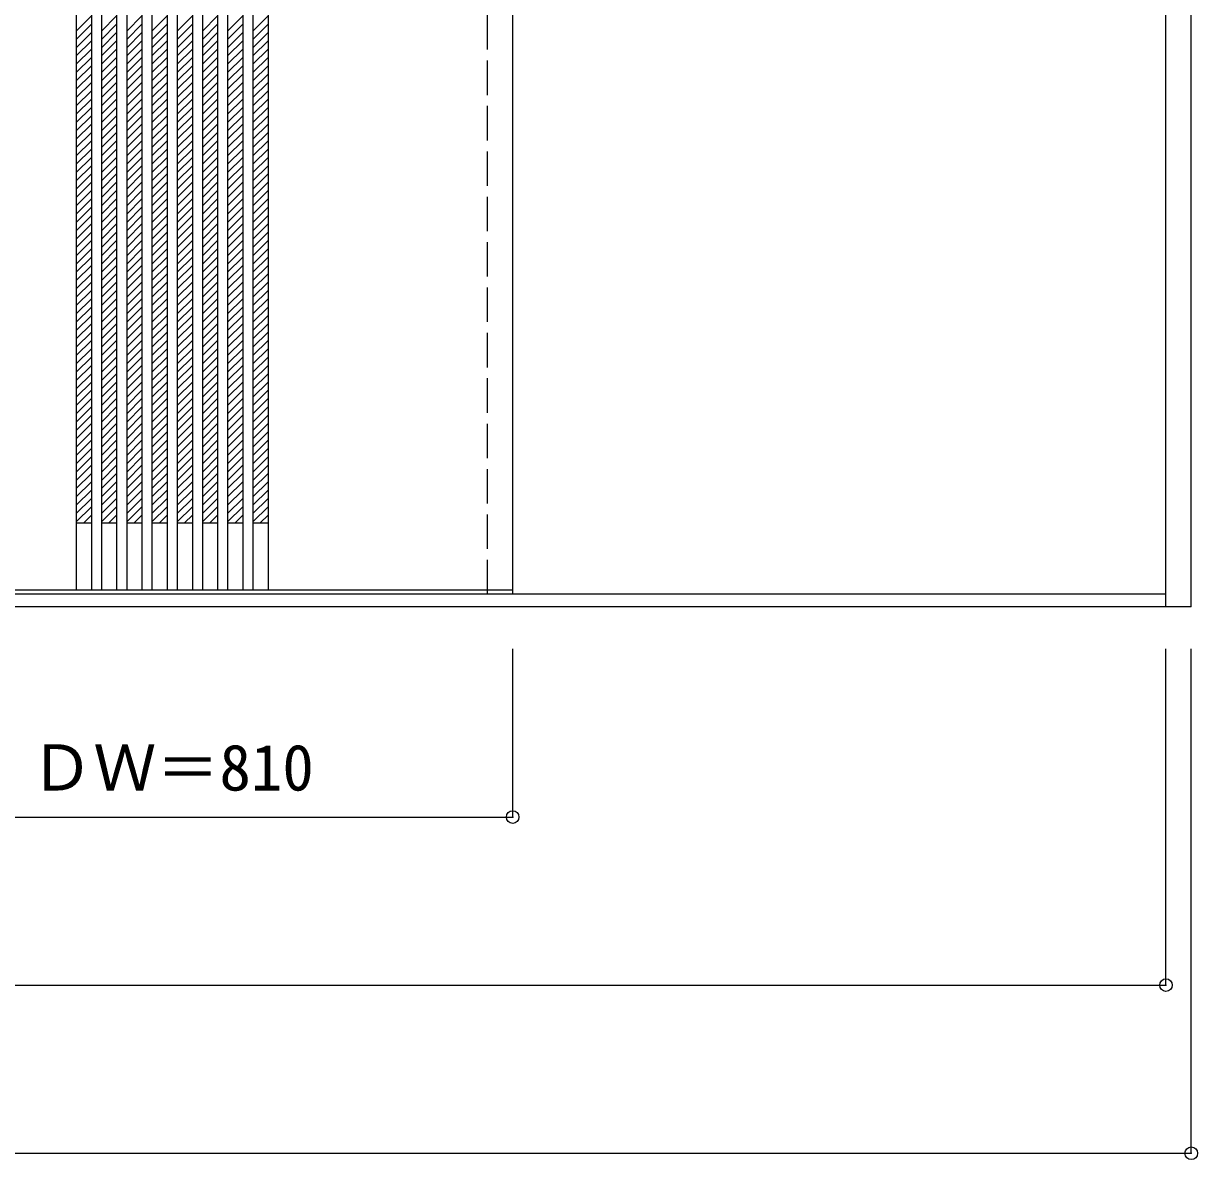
# Model space of a CAD drawing. Units: millimetres, scale not verified. Extents: x -2154 to 1632, y -1664 to 1048.
# Drawn here: x 236 to 1632, y -1664 to -312 of the extents above; entities that cross this region are included whole.
import ezdxf
from ezdxf.enums import TextEntityAlignment as Align

# ---------------------------------------------------------------- set-up
doc = ezdxf.new("R2010")
doc.units = ezdxf.units.MM
doc.header["$LTSCALE"] = 30
doc.header["$PDMODE"] = 32
doc.header["$PDSIZE"] = 15
doc.linetypes.add('DASHED1', pattern=[1.8, 1.2, -0.6])
doc.layers.add('0-0', color=4, linetype='DASHED1')
doc.layers.add('0-1_寸法', color=7, linetype='Continuous')
doc.styles.add('ＭＳ ゴシック', font='')
doc.styles.get('ＭＳ ゴシック').set_extended_font_data('MS Gothic')

msp = doc.modelspace()

# ---------------------------------------------------------------- linework, layer by layer
at = {"layer": '0-0', "color": 3, "linetype": 'Continuous'}
for p, q in [((1594.43, -1006.23), (1594.43, 1040.77)), ((1624.43, -1006.23), (1624.43, 1040.77)), ((298.43, 996.77), (298.43, -986.23)), ((316.43, 996.77), (316.43, -986.23)), ((328.43, 996.77), (328.43, -986.23)), ((346.43, 996.77), (346.43, -986.23)), ((358.43, 996.77), (358.43, -986.23)), ((376.43, 996.77), (376.43, -986.23)), ((388.43, 996.77), (388.43, -986.23)), ((406.43, 996.77), (406.43, -986.23)), ((418.43, 996.77), (418.43, -986.23)), ((436.43, 996.77), (436.43, -986.23)), ((448.43, 996.77), (448.43, -986.23)), ((466.43, 996.77), (466.43, -986.23)), ((478.43, 996.77), (478.43, -986.23)), ((496.43, 996.77), (496.43, -986.23)), ((508.43, 996.77), (508.43, -986.23)), ((526.43, 996.77), (526.43, -986.23)), ((817.43, -986.23), (817.43, 996.77)), ((1594.43, -991.23), (-1579.57, -991.23)), ((817.43, -986.23), (7.43, -986.23)), ((1624.43, -1006.23), (-1609.57, -1006.23))]:
    msp.add_line(p, q, dxfattribs=at)
at = {"layer": '0-0'}
for p, q in [((787.43, -991.23), (787.43, 1004.77)), ((787.43, -986.23), (787.43, 996.77)), ((817.43, -991.23), (817.43, 1004.77)), ((298.43, -321.07), (316.43, -303.07)), ((328.43, -321.07), (346.43, -303.07)), ((358.43, -321.07), (376.43, -303.07)), ((388.43, -321.07), (406.43, -303.07)), ((418.43, -321.07), (436.43, -303.07)), ((448.43, -321.07), (466.43, -303.07)), ((478.43, -321.07), (496.43, -303.07)), ((508.43, -321.07), (526.43, -303.07)), ((298.43, -330.96), (316.43, -312.96)), ((328.43, -330.96), (346.43, -312.96)), ((358.43, -330.96), (376.43, -312.96)), ((388.43, -330.96), (406.43, -312.96)), ((418.43, -330.96), (436.43, -312.96)), ((448.43, -330.96), (466.43, -312.96)), ((478.43, -330.96), (496.43, -312.96)), ((508.43, -330.96), (526.43, -312.96)), ((298.43, -340.86), (316.43, -322.86)), ((298.43, -350.76), (316.43, -332.76)), ((328.43, -340.86), (346.43, -322.86)), ((328.43, -350.76), (346.43, -332.76)), ((358.43, -340.86), (376.43, -322.86)), ((358.43, -350.76), (376.43, -332.76)), ((388.43, -340.86), (406.43, -322.86)), ((388.43, -350.76), (406.43, -332.76)), ((418.43, -340.86), (436.43, -322.86)), ((418.43, -350.76), (436.43, -332.76)), ((448.43, -340.86), (466.43, -322.86)), ((448.43, -350.76), (466.43, -332.76)), ((478.43, -340.86), (496.43, -322.86)), ((478.43, -350.76), (496.43, -332.76)), ((508.43, -340.86), (526.43, -322.86)), ((508.43, -350.76), (526.43, -332.76)), ((298.43, -360.66), (316.43, -342.66)), ((328.43, -360.66), (346.43, -342.66)), ((358.43, -360.66), (376.43, -342.66)), ((388.43, -360.66), (406.43, -342.66)), ((418.43, -360.66), (436.43, -342.66)), ((448.43, -360.66), (466.43, -342.66)), ((478.43, -360.66), (496.43, -342.66)), ((508.43, -360.66), (526.43, -342.66)), ((298.43, -370.56), (316.43, -352.56)), ((298.43, -380.46), (316.43, -362.46)), ((328.43, -370.56), (346.43, -352.56)), ((328.43, -380.46), (346.43, -362.46)), ((358.43, -370.56), (376.43, -352.56)), ((358.43, -380.46), (376.43, -362.46)), ((388.43, -370.56), (406.43, -352.56)), ((388.43, -380.46), (406.43, -362.46)), ((418.43, -370.56), (436.43, -352.56)), ((418.43, -380.46), (436.43, -362.46)), ((448.43, -370.56), (466.43, -352.56)), ((448.43, -380.46), (466.43, -362.46)), ((478.43, -370.56), (496.43, -352.56)), ((478.43, -380.46), (496.43, -362.46)), ((508.43, -370.56), (526.43, -352.56)), ((508.43, -380.46), (526.43, -362.46)), ((298.43, -390.36), (316.43, -372.36)), ((328.43, -390.36), (346.43, -372.36)), ((358.43, -390.36), (376.43, -372.36)), ((388.43, -390.36), (406.43, -372.36)), ((418.43, -390.36), (436.43, -372.36)), ((448.43, -390.36), (466.43, -372.36)), ((478.43, -390.36), (496.43, -372.36)), ((508.43, -390.36), (526.43, -372.36)), ((298.43, -400.26), (316.43, -382.26)), ((328.43, -400.26), (346.43, -382.26)), ((358.43, -400.26), (376.43, -382.26)), ((388.43, -400.26), (406.43, -382.26)), ((418.43, -400.26), (436.43, -382.26)), ((448.43, -400.26), (466.43, -382.26)), ((478.43, -400.26), (496.43, -382.26)), ((508.43, -400.26), (526.43, -382.26)), ((298.43, -410.16), (316.43, -392.16)), ((298.43, -420.06), (316.43, -402.06)), ((328.43, -410.16), (346.43, -392.16)), ((328.43, -420.06), (346.43, -402.06)), ((358.43, -410.16), (376.43, -392.16)), ((358.43, -420.06), (376.43, -402.06)), ((388.43, -410.16), (406.43, -392.16)), ((388.43, -420.06), (406.43, -402.06)), ((418.43, -410.16), (436.43, -392.16)), ((418.43, -420.06), (436.43, -402.06)), ((448.43, -410.16), (466.43, -392.16)), ((448.43, -420.06), (466.43, -402.06)), ((478.43, -410.16), (496.43, -392.16)), ((478.43, -420.06), (496.43, -402.06)), ((508.43, -410.16), (526.43, -392.16)), ((508.43, -420.06), (526.43, -402.06)), ((298.43, -429.96), (316.43, -411.96)), ((328.43, -429.96), (346.43, -411.96)), ((358.43, -429.96), (376.43, -411.96)), ((388.43, -429.96), (406.43, -411.96)), ((418.43, -429.96), (436.43, -411.96)), ((448.43, -429.96), (466.43, -411.96)), ((478.43, -429.96), (496.43, -411.96)), ((508.43, -429.96), (526.43, -411.96)), ((298.43, -439.86), (316.43, -421.86)), ((298.43, -449.76), (316.43, -431.76)), ((328.43, -439.86), (346.43, -421.86)), ((328.43, -449.76), (346.43, -431.76)), ((358.43, -439.86), (376.43, -421.86)), ((358.43, -449.76), (376.43, -431.76)), ((388.43, -439.86), (406.43, -421.86)), ((388.43, -449.76), (406.43, -431.76)), ((418.43, -439.86), (436.43, -421.86)), ((418.43, -449.76), (436.43, -431.76)), ((448.43, -439.86), (466.43, -421.86)), ((448.43, -449.76), (466.43, -431.76)), ((478.43, -439.86), (496.43, -421.86)), ((478.43, -449.76), (496.43, -431.76)), ((508.43, -439.86), (526.43, -421.86)), ((508.43, -449.76), (526.43, -431.76)), ((298.43, -459.66), (316.43, -441.66)), ((328.43, -459.66), (346.43, -441.66)), ((358.43, -459.66), (376.43, -441.66)), ((388.43, -459.66), (406.43, -441.66)), ((418.43, -459.66), (436.43, -441.66)), ((448.43, -459.66), (466.43, -441.66)), ((478.43, -459.66), (496.43, -441.66)), ((508.43, -459.66), (526.43, -441.66)), ((298.43, -469.56), (316.43, -451.56)), ((328.43, -469.56), (346.43, -451.56)), ((358.43, -469.56), (376.43, -451.56)), ((388.43, -469.56), (406.43, -451.56)), ((418.43, -469.56), (436.43, -451.56)), ((448.43, -469.56), (466.43, -451.56)), ((478.43, -469.56), (496.43, -451.56)), ((508.43, -469.56), (526.43, -451.56)), ((298.43, -479.46), (316.43, -461.46)), ((298.43, -489.36), (316.43, -471.36)), ((328.43, -479.46), (346.43, -461.46)), ((328.43, -489.36), (346.43, -471.36)), ((358.43, -479.46), (376.43, -461.46)), ((358.43, -489.36), (376.43, -471.36)), ((388.43, -479.46), (406.43, -461.46)), ((388.43, -489.36), (406.43, -471.36)), ((418.43, -479.46), (436.43, -461.46)), ((418.43, -489.36), (436.43, -471.36)), ((448.43, -479.46), (466.43, -461.46)), ((448.43, -489.36), (466.43, -471.36)), ((478.43, -479.46), (496.43, -461.46)), ((478.43, -489.36), (496.43, -471.36)), ((508.43, -479.46), (526.43, -461.46)), ((508.43, -489.36), (526.43, -471.36)), ((298.43, -499.26), (316.43, -481.26)), ((328.43, -499.26), (346.43, -481.26)), ((358.43, -499.26), (376.43, -481.26)), ((388.43, -499.26), (406.43, -481.26)), ((418.43, -499.26), (436.43, -481.26)), ((448.43, -499.26), (466.43, -481.26)), ((478.43, -499.26), (496.43, -481.26)), ((508.43, -499.26), (526.43, -481.26)), ((298.43, -509.16), (316.43, -491.16)), ((298.43, -519.06), (316.43, -501.06)), ((328.43, -509.16), (346.43, -491.16)), ((328.43, -519.06), (346.43, -501.06)), ((358.43, -509.16), (376.43, -491.16)), ((358.43, -519.06), (376.43, -501.06)), ((388.43, -509.16), (406.43, -491.16)), ((388.43, -519.06), (406.43, -501.06)), ((418.43, -509.16), (436.43, -491.16)), ((418.43, -519.06), (436.43, -501.06)), ((448.43, -509.16), (466.43, -491.16)), ((448.43, -519.06), (466.43, -501.06)), ((478.43, -509.16), (496.43, -491.16)), ((478.43, -519.06), (496.43, -501.06)), ((508.43, -509.16), (526.43, -491.16)), ((508.43, -519.06), (526.43, -501.06)), ((298.43, -528.95), (316.43, -510.95)), ((328.43, -528.95), (346.43, -510.95)), ((358.43, -528.95), (376.43, -510.95)), ((388.43, -528.95), (406.43, -510.95)), ((418.43, -528.95), (436.43, -510.95)), ((448.43, -528.95), (466.43, -510.95)), ((478.43, -528.95), (496.43, -510.95)), ((508.43, -528.95), (526.43, -510.95)), ((298.43, -538.85), (316.43, -520.85)), ((328.43, -538.85), (346.43, -520.85)), ((358.43, -538.85), (376.43, -520.85)), ((388.43, -538.85), (406.43, -520.85)), ((418.43, -538.85), (436.43, -520.85)), ((448.43, -538.85), (466.43, -520.85)), ((478.43, -538.85), (496.43, -520.85)), ((508.43, -538.85), (526.43, -520.85)), ((298.43, -548.75), (316.43, -530.75)), ((298.43, -558.65), (316.43, -540.65)), ((328.43, -548.75), (346.43, -530.75)), ((328.43, -558.65), (346.43, -540.65)), ((358.43, -548.75), (376.43, -530.75)), ((358.43, -558.65), (376.43, -540.65)), ((388.43, -548.75), (406.43, -530.75)), ((388.43, -558.65), (406.43, -540.65)), ((418.43, -548.75), (436.43, -530.75)), ((418.43, -558.65), (436.43, -540.65)), ((448.43, -548.75), (466.43, -530.75)), ((448.43, -558.65), (466.43, -540.65)), ((478.43, -548.75), (496.43, -530.75)), ((478.43, -558.65), (496.43, -540.65)), ((508.43, -548.75), (526.43, -530.75)), ((508.43, -558.65), (526.43, -540.65)), ((298.43, -568.55), (316.43, -550.55)), ((328.43, -568.55), (346.43, -550.55)), ((358.43, -568.55), (376.43, -550.55)), ((388.43, -568.55), (406.43, -550.55)), ((418.43, -568.55), (436.43, -550.55)), ((448.43, -568.55), (466.43, -550.55)), ((478.43, -568.55), (496.43, -550.55)), ((508.43, -568.55), (526.43, -550.55)), ((298.43, -578.45), (316.43, -560.45)), ((298.43, -588.35), (316.43, -570.35)), ((328.43, -578.45), (346.43, -560.45)), ((328.43, -588.35), (346.43, -570.35)), ((358.43, -578.45), (376.43, -560.45)), ((358.43, -588.35), (376.43, -570.35)), ((388.43, -578.45), (406.43, -560.45)), ((388.43, -588.35), (406.43, -570.35)), ((418.43, -578.45), (436.43, -560.45)), ((418.43, -588.35), (436.43, -570.35)), ((448.43, -578.45), (466.43, -560.45)), ((448.43, -588.35), (466.43, -570.35)), ((478.43, -578.45), (496.43, -560.45)), ((478.43, -588.35), (496.43, -570.35)), ((508.43, -578.45), (526.43, -560.45)), ((508.43, -588.35), (526.43, -570.35)), ((298.43, -598.25), (316.43, -580.25)), ((328.43, -598.25), (346.43, -580.25)), ((358.43, -598.25), (376.43, -580.25)), ((388.43, -598.25), (406.43, -580.25)), ((418.43, -598.25), (436.43, -580.25)), ((448.43, -598.25), (466.43, -580.25)), ((478.43, -598.25), (496.43, -580.25)), ((508.43, -598.25), (526.43, -580.25)), ((298.43, -608.15), (316.43, -590.15)), ((298.43, -618.05), (316.43, -600.05)), ((328.43, -608.15), (346.43, -590.15)), ((328.43, -618.05), (346.43, -600.05)), ((358.43, -608.15), (376.43, -590.15)), ((358.43, -618.05), (376.43, -600.05)), ((388.43, -608.15), (406.43, -590.15)), ((388.43, -618.05), (406.43, -600.05)), ((418.43, -608.15), (436.43, -590.15)), ((418.43, -618.05), (436.43, -600.05)), ((448.43, -608.15), (466.43, -590.15)), ((448.43, -618.05), (466.43, -600.05)), ((478.43, -608.15), (496.43, -590.15)), ((478.43, -618.05), (496.43, -600.05)), ((508.43, -608.15), (526.43, -590.15)), ((508.43, -618.05), (526.43, -600.05)), ((298.43, -627.95), (316.43, -609.95)), ((328.43, -627.95), (346.43, -609.95)), ((358.43, -627.95), (376.43, -609.95)), ((388.43, -627.95), (406.43, -609.95)), ((418.43, -627.95), (436.43, -609.95)), ((448.43, -627.95), (466.43, -609.95)), ((478.43, -627.95), (496.43, -609.95)), ((508.43, -627.95), (526.43, -609.95)), ((298.43, -637.85), (316.43, -619.85)), ((328.43, -637.85), (346.43, -619.85)), ((358.43, -637.85), (376.43, -619.85)), ((388.43, -637.85), (406.43, -619.85)), ((418.43, -637.85), (436.43, -619.85)), ((448.43, -637.85), (466.43, -619.85)), ((478.43, -637.85), (496.43, -619.85)), ((508.43, -637.85), (526.43, -619.85)), ((298.43, -647.75), (316.43, -629.75)), ((298.43, -657.65), (316.43, -639.65)), ((328.43, -647.75), (346.43, -629.75)), ((328.43, -657.65), (346.43, -639.65)), ((358.43, -647.75), (376.43, -629.75)), ((358.43, -657.65), (376.43, -639.65)), ((388.43, -647.75), (406.43, -629.75)), ((388.43, -657.65), (406.43, -639.65)), ((418.43, -647.75), (436.43, -629.75)), ((418.43, -657.65), (436.43, -639.65)), ((448.43, -647.75), (466.43, -629.75)), ((448.43, -657.65), (466.43, -639.65)), ((478.43, -647.75), (496.43, -629.75)), ((478.43, -657.65), (496.43, -639.65)), ((508.43, -647.75), (526.43, -629.75)), ((508.43, -657.65), (526.43, -639.65)), ((298.43, -667.55), (316.43, -649.55)), ((328.43, -667.55), (346.43, -649.55)), ((358.43, -667.55), (376.43, -649.55)), ((388.43, -667.55), (406.43, -649.55)), ((418.43, -667.55), (436.43, -649.55)), ((448.43, -667.55), (466.43, -649.55)), ((478.43, -667.55), (496.43, -649.55)), ((508.43, -667.55), (526.43, -649.55)), ((298.43, -677.45), (316.43, -659.45)), ((298.43, -687.35), (316.43, -669.35)), ((328.43, -677.45), (346.43, -659.45)), ((328.43, -687.35), (346.43, -669.35)), ((358.43, -677.45), (376.43, -659.45)), ((358.43, -687.35), (376.43, -669.35)), ((388.43, -677.45), (406.43, -659.45)), ((388.43, -687.35), (406.43, -669.35)), ((418.43, -677.45), (436.43, -659.45)), ((418.43, -687.35), (436.43, -669.35)), ((448.43, -677.45), (466.43, -659.45)), ((448.43, -687.35), (466.43, -669.35)), ((478.43, -677.45), (496.43, -659.45)), ((478.43, -687.35), (496.43, -669.35)), ((508.43, -677.45), (526.43, -659.45)), ((508.43, -687.35), (526.43, -669.35)), ((298.43, -697.25), (316.43, -679.25)), ((328.43, -697.25), (346.43, -679.25)), ((358.43, -697.25), (376.43, -679.25)), ((388.43, -697.25), (406.43, -679.25)), ((418.43, -697.25), (436.43, -679.25)), ((448.43, -697.25), (466.43, -679.25)), ((478.43, -697.25), (496.43, -679.25)), ((508.43, -697.25), (526.43, -679.25)), ((298.43, -707.15), (316.43, -689.15)), ((328.43, -707.15), (346.43, -689.15)), ((358.43, -707.15), (376.43, -689.15)), ((388.43, -707.15), (406.43, -689.15)), ((418.43, -707.15), (436.43, -689.15)), ((448.43, -707.15), (466.43, -689.15)), ((478.43, -707.15), (496.43, -689.15)), ((508.43, -707.15), (526.43, -689.15)), ((298.43, -717.05), (316.43, -699.05)), ((298.43, -726.94), (316.43, -708.94)), ((328.43, -717.05), (346.43, -699.05)), ((328.43, -726.94), (346.43, -708.94)), ((358.43, -717.05), (376.43, -699.05)), ((358.43, -726.94), (376.43, -708.94)), ((388.43, -717.05), (406.43, -699.05)), ((388.43, -726.94), (406.43, -708.94)), ((418.43, -717.05), (436.43, -699.05)), ((418.43, -726.94), (436.43, -708.94)), ((448.43, -717.05), (466.43, -699.05)), ((448.43, -726.94), (466.43, -708.94)), ((478.43, -717.05), (496.43, -699.05)), ((478.43, -726.94), (496.43, -708.94)), ((508.43, -717.05), (526.43, -699.05)), ((508.43, -726.94), (526.43, -708.94)), ((298.43, -736.84), (316.43, -718.84)), ((328.43, -736.84), (346.43, -718.84)), ((358.43, -736.84), (376.43, -718.84)), ((388.43, -736.84), (406.43, -718.84)), ((418.43, -736.84), (436.43, -718.84)), ((448.43, -736.84), (466.43, -718.84)), ((478.43, -736.84), (496.43, -718.84)), ((508.43, -736.84), (526.43, -718.84)), ((298.43, -746.74), (316.43, -728.74)), ((298.43, -756.64), (316.43, -738.64)), ((328.43, -746.74), (346.43, -728.74)), ((328.43, -756.64), (346.43, -738.64)), ((358.43, -746.74), (376.43, -728.74)), ((358.43, -756.64), (376.43, -738.64)), ((388.43, -746.74), (406.43, -728.74)), ((388.43, -756.64), (406.43, -738.64)), ((418.43, -746.74), (436.43, -728.74)), ((418.43, -756.64), (436.43, -738.64)), ((448.43, -746.74), (466.43, -728.74)), ((448.43, -756.64), (466.43, -738.64)), ((478.43, -746.74), (496.43, -728.74)), ((478.43, -756.64), (496.43, -738.64)), ((508.43, -746.74), (526.43, -728.74)), ((508.43, -756.64), (526.43, -738.64)), ((298.43, -766.54), (316.43, -748.54)), ((328.43, -766.54), (346.43, -748.54)), ((358.43, -766.54), (376.43, -748.54)), ((388.43, -766.54), (406.43, -748.54)), ((418.43, -766.54), (436.43, -748.54)), ((448.43, -766.54), (466.43, -748.54)), ((478.43, -766.54), (496.43, -748.54)), ((508.43, -766.54), (526.43, -748.54)), ((298.43, -776.44), (316.43, -758.44)), ((328.43, -776.44), (346.43, -758.44)), ((358.43, -776.44), (376.43, -758.44)), ((388.43, -776.44), (406.43, -758.44)), ((418.43, -776.44), (436.43, -758.44)), ((448.43, -776.44), (466.43, -758.44)), ((478.43, -776.44), (496.43, -758.44)), ((508.43, -776.44), (526.43, -758.44)), ((298.43, -786.34), (316.43, -768.34)), ((298.43, -796.24), (316.43, -778.24)), ((328.43, -786.34), (346.43, -768.34)), ((328.43, -796.24), (346.43, -778.24)), ((358.43, -786.34), (376.43, -768.34)), ((358.43, -796.24), (376.43, -778.24)), ((388.43, -786.34), (406.43, -768.34)), ((388.43, -796.24), (406.43, -778.24)), ((418.43, -786.34), (436.43, -768.34)), ((418.43, -796.24), (436.43, -778.24)), ((448.43, -786.34), (466.43, -768.34)), ((448.43, -796.24), (466.43, -778.24)), ((478.43, -786.34), (496.43, -768.34)), ((478.43, -796.24), (496.43, -778.24)), ((508.43, -786.34), (526.43, -768.34)), ((508.43, -796.24), (526.43, -778.24)), ((298.43, -806.14), (316.43, -788.14)), ((328.43, -806.14), (346.43, -788.14)), ((358.43, -806.14), (376.43, -788.14)), ((388.43, -806.14), (406.43, -788.14)), ((418.43, -806.14), (436.43, -788.14)), ((448.43, -806.14), (466.43, -788.14)), ((478.43, -806.14), (496.43, -788.14)), ((508.43, -806.14), (526.43, -788.14)), ((298.43, -816.04), (316.43, -798.04)), ((298.43, -825.94), (316.43, -807.94)), ((328.43, -816.04), (346.43, -798.04)), ((328.43, -825.94), (346.43, -807.94)), ((358.43, -816.04), (376.43, -798.04)), ((358.43, -825.94), (376.43, -807.94)), ((388.43, -816.04), (406.43, -798.04)), ((388.43, -825.94), (406.43, -807.94)), ((418.43, -816.04), (436.43, -798.04)), ((418.43, -825.94), (436.43, -807.94)), ((448.43, -816.04), (466.43, -798.04)), ((448.43, -825.94), (466.43, -807.94)), ((478.43, -816.04), (496.43, -798.04)), ((478.43, -825.94), (496.43, -807.94)), ((508.43, -816.04), (526.43, -798.04)), ((508.43, -825.94), (526.43, -807.94)), ((298.43, -835.84), (316.43, -817.84)), ((328.43, -835.84), (346.43, -817.84)), ((358.43, -835.84), (376.43, -817.84)), ((388.43, -835.84), (406.43, -817.84)), ((418.43, -835.84), (436.43, -817.84)), ((448.43, -835.84), (466.43, -817.84)), ((478.43, -835.84), (496.43, -817.84)), ((508.43, -835.84), (526.43, -817.84)), ((298.43, -845.74), (316.43, -827.74)), ((298.43, -855.64), (316.43, -837.64)), ((328.43, -845.74), (346.43, -827.74)), ((328.43, -855.64), (346.43, -837.64)), ((358.43, -845.74), (376.43, -827.74)), ((358.43, -855.64), (376.43, -837.64)), ((388.43, -845.74), (406.43, -827.74)), ((388.43, -855.64), (406.43, -837.64)), ((418.43, -845.74), (436.43, -827.74)), ((418.43, -855.64), (436.43, -837.64)), ((448.43, -845.74), (466.43, -827.74)), ((448.43, -855.64), (466.43, -837.64)), ((478.43, -845.74), (496.43, -827.74)), ((478.43, -855.64), (496.43, -837.64)), ((508.43, -845.74), (526.43, -827.74)), ((508.43, -855.64), (526.43, -837.64)), ((298.43, -865.54), (316.43, -847.54)), ((328.43, -865.54), (346.43, -847.54)), ((358.43, -865.54), (376.43, -847.54)), ((388.43, -865.54), (406.43, -847.54)), ((418.43, -865.54), (436.43, -847.54)), ((448.43, -865.54), (466.43, -847.54)), ((478.43, -865.54), (496.43, -847.54)), ((508.43, -865.54), (526.43, -847.54)), ((298.43, -875.44), (316.43, -857.44)), ((328.43, -875.44), (346.43, -857.44)), ((358.43, -875.44), (376.43, -857.44)), ((388.43, -875.44), (406.43, -857.44)), ((418.43, -875.44), (436.43, -857.44)), ((448.43, -875.44), (466.43, -857.44)), ((478.43, -875.44), (496.43, -857.44)), ((508.43, -875.44), (526.43, -857.44)), ((298.43, -885.34), (316.43, -867.34)), ((298.43, -895.24), (316.43, -877.24)), ((328.43, -885.34), (346.43, -867.34)), ((328.43, -895.24), (346.43, -877.24)), ((358.43, -885.34), (376.43, -867.34)), ((358.43, -895.24), (376.43, -877.24)), ((388.43, -885.34), (406.43, -867.34)), ((388.43, -895.24), (406.43, -877.24)), ((418.43, -885.34), (436.43, -867.34)), ((418.43, -895.24), (436.43, -877.24)), ((448.43, -885.34), (466.43, -867.34)), ((448.43, -895.24), (466.43, -877.24)), ((478.43, -885.34), (496.43, -867.34)), ((478.43, -895.24), (496.43, -877.24)), ((508.43, -885.34), (526.43, -867.34)), ((508.43, -895.24), (526.43, -877.24)), ((298.43, -905.14), (316.43, -887.14)), ((328.43, -905.14), (346.43, -887.14)), ((358.43, -905.14), (376.43, -887.14)), ((388.43, -905.14), (406.43, -887.14)), ((418.43, -905.14), (436.43, -887.14)), ((448.43, -905.14), (466.43, -887.14)), ((478.43, -905.14), (496.43, -887.14)), ((508.43, -905.14), (526.43, -887.14)), ((307.23, -906.23), (316.43, -897.03)), ((337.23, -906.23), (346.43, -897.03)), ((367.23, -906.23), (376.43, -897.03)), ((397.23, -906.23), (406.43, -897.03)), ((427.23, -906.23), (436.43, -897.03)), ((457.23, -906.23), (466.43, -897.03)), ((487.23, -906.23), (496.43, -897.03)), ((517.23, -906.23), (526.43, -897.03))]:
    msp.add_line(p, q, dxfattribs=at)
at = {"layer": '0-0', "color": 7, "linetype": 'Continuous'}
for p, q in [((298.43, -906.23), (316.43, -906.23)), ((328.43, -906.23), (346.43, -906.23)), ((358.43, -906.23), (376.43, -906.23)), ((388.43, -906.23), (406.43, -906.23)), ((418.43, -906.23), (436.43, -906.23)), ((448.43, -906.23), (466.43, -906.23)), ((478.43, -906.23), (496.43, -906.23)), ((508.43, -906.23), (526.43, -906.23))]:
    msp.add_line(p, q, dxfattribs=at)
at = {"layer": '0-1_寸法', "color": 4}
for p, q in [((817.43, -1256.23), (817.43, -1056.23)), ((-802.57, -1256.23), (817.43, -1256.23))]:
    msp.add_line(p, q, dxfattribs=at)
for points in [[(-1609.57, -1656.23), (1624.43, -1656.23), (1624.43, -1056.23)], [(-1579.57, -1456.23), (1594.43, -1456.23), (1594.43, -1056.23)]]:
    msp.add_lwpolyline(points, dxfattribs=at)
at = {"layer": '0-1_寸法'}
for p in [(817.43, -1256.23), (1594.43, -1456.23), (1624.43, -1656.23)]:
    msp.add_point(p, dxfattribs=at)

# ---------------------------------------------------------------- texts
at = {"layer": '0-1_寸法', "style": 'ＭＳ ゴシック'}
msp.add_text('ＤＷ＝810', height=54.99, dxfattribs=at).set_placement((243.68, -1241.23), align=Align.BOTTOM_LEFT)

doc.saveas('drawing.dxf')
